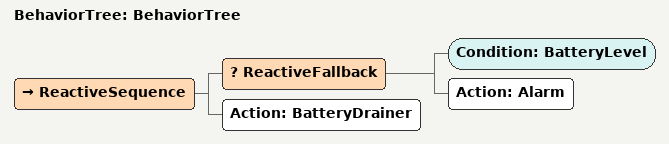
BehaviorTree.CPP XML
<?xml version="1.0"?>
<root main_tree_to_execute="BehaviorTree">
    <BehaviorTree ID="BehaviorTree">
        <ReactiveSequence>
            <ReactiveFallback>
                <Condition ID="BatteryLevel" />
                <Action ID="Alarm" />
            </ReactiveFallback>
            <Action ID="BatteryDrainer" />
        </ReactiveSequence>
    </BehaviorTree>
</root>
